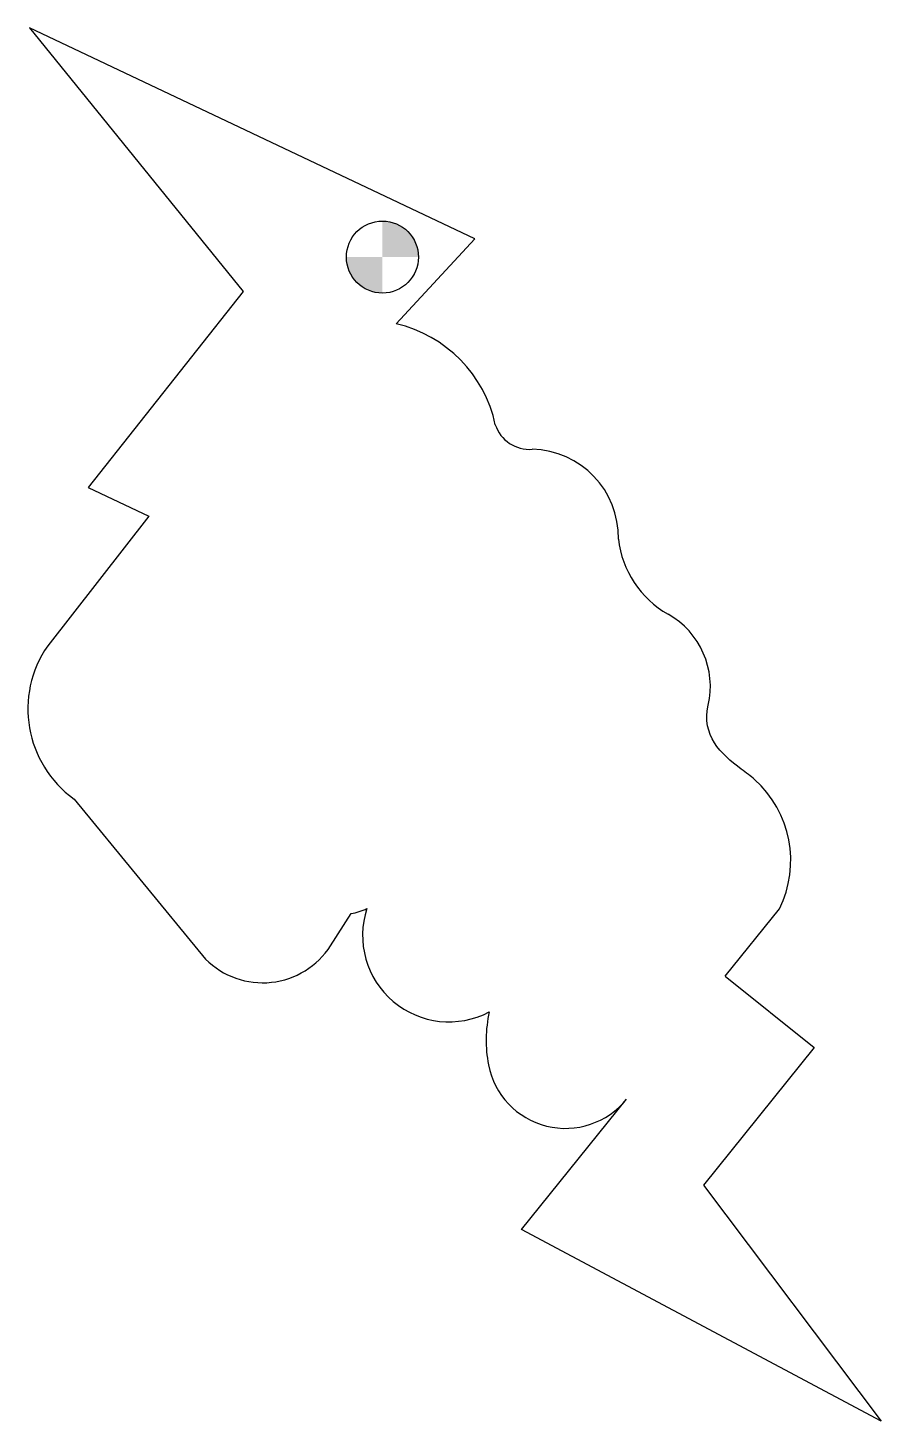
# Model space of a CAD drawing. Header units: millimetres. Extents: x 134.5 to 170, y 119 to 177.
import ezdxf

# ---------------------------------------------------------------- set-up
doc = ezdxf.new("R2010")
doc.units = ezdxf.units.MM

# ---------------------------------------------------------------- blocks, each defined once
blk = doc.blocks.new('SW_DOWELSYMBOL_0')
at = {"linetype": 'Continuous', "lineweight": 0}
h = blk.add_hatch(color=0, dxfattribs=at)
edge = h.paths.add_edge_path(flags=0)
edge.add_arc((0, 0), 1.5, 0, 90)
edge.add_line((0, 1.5), (0, 0))
edge.add_line((0, 0), (1.5, 0))
h = blk.add_hatch(color=0, dxfattribs=at)
edge = h.paths.add_edge_path(flags=0)
edge.add_arc((0, 0), 1.5, 180, 270)
edge.add_line((0, -1.5), (0, 0))
edge.add_line((0, 0), (-1.5, 0))
at = {"color": 0, "linetype": 'Continuous', "lineweight": 0}
blk.add_circle((0, 0), 1.5, dxfattribs=at)

msp = doc.modelspace()

# ---------------------------------------------------------------- linework, layer by layer
at = {"color": 7, "linetype": 'Continuous', "lineweight": 25}
for p, q in [((134.524, 176.986), (143.416, 166.008)), ((153.054, 168.204), (134.524, 176.986)), ((149.786, 164.662), (153.054, 168.204)), ((143.416, 166.008), (136.967, 157.849)), ((136.967, 157.849), (139.493, 156.652)), ((139.493, 156.652), (135.279, 151.254)), ((136.379, 144.87), (141.854, 138.2)), ((147.055, 138.761), (147.914, 140.1)), ((163.479, 137.49), (165.734, 140.297)), ((163.479, 137.49), (167.181, 134.516)), ((167.181, 134.516), (162.579, 128.788)), ((155.001, 126.938), (159.367, 132.372)), ((162.579, 128.788), (169.969, 118.961)), ((169.969, 118.961), (155.001, 126.938))]:
    msp.add_line(p, q, dxfattribs=at)
msp.add_circle((149.212, 167.441), 1.5, dxfattribs=at)
for centre, radius, start, end in [((148.533, 159.306), 5.5, 12.06479, 76.8296), ((155.335, 160.934), 1.502, 198.5663, 274.24997), ((155.368, 155.772), 3.665, 358.77886, 88.77886), ((163.143, 156.172), 4.139, 186.62533, 240.43712), ((159.387, 149.549), 3.475, 347.16405, 60.43712), ((139.073, 148.621), 4.618, 145.23151, 234.31618), ((161.679, 142.312), 4.528, 333.568, 48.17438), ((147.381, 142.882), 2.833, 280.85032, 294.7745), ((151.982, 139.185), 3.595, 161.76451, 297.80965), ((144.228, 140.575), 3.358, 225, 327.30946), ((158.921, 134.818), 5.394, 167.28108, 190.91464), ((156.825, 134.414), 3.26, 190.91464, 321.22304)]:
    msp.add_arc(centre, radius, start, end, dxfattribs=at)
msp.add_open_spline([(164.699, 145.686), (164.551, 145.819), (163.468, 146.577), (162.489, 147.524), (162.775, 148.777)], degree=3, knots=[0, 0, 0, 0, 0.188881, 1, 1, 1, 1], dxfattribs=at)

# ---------------------------------------------------------------- block references
at = {"color": 7, "linetype": 'Continuous', "lineweight": 0}
msp.add_blockref('SW_DOWELSYMBOL_0', (149.212, 167.441), dxfattribs=at)

doc.saveas('drawing.dxf')
